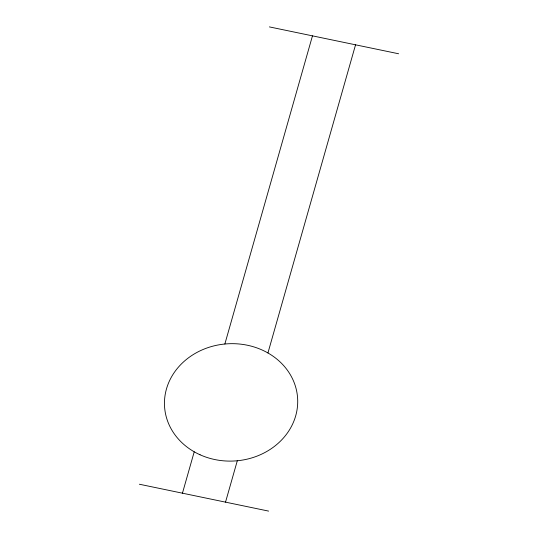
<?xml version="1.0" encoding="UTF-8"?>
<svg xmlns="http://www.w3.org/2000/svg" width="538" height="538" viewBox="0 0 538 538"><rect width="100%" height="100%" fill="white"/><g stroke="black" fill="none" stroke-linecap="round" stroke-linejoin="round"><path stroke-width="0.81" d="M182.449 493.185L194.218 451.806M224.864 344.011L312.47 35.858M225.53 502.142L237.298 460.763M267.937 352.968L355.551 44.815M269.39 26.9L398.624 53.773M139.376 484.227L268.61 511.1M200.049 454.771A66.658 58.689 -3.5 0 0 297.662 399.176A66.658 58.689 -3.5 0 0 195.529 353.217A66.658 58.689 -3.5 0 0 200.049 454.771"/></g></svg>
